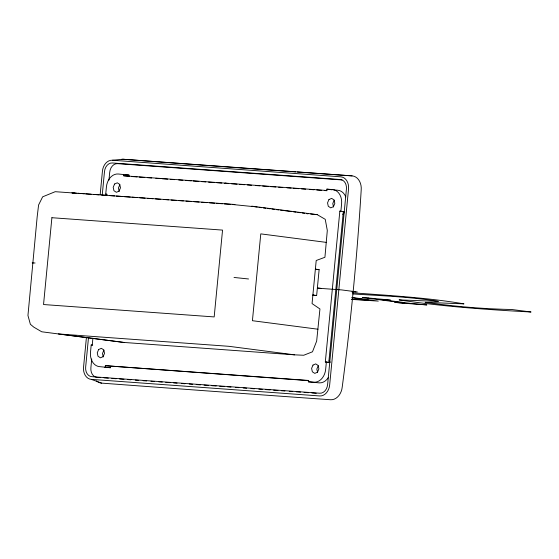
<?xml version="1.0" encoding="UTF-8"?>
<svg xmlns="http://www.w3.org/2000/svg" width="559" height="559" viewBox="0 0 559 559"><rect width="100%" height="100%" fill="white"/><g stroke="black" fill="none" stroke-linecap="round" stroke-linejoin="round"><path stroke-width="0.84" d="M234.92 204.489L55.208 191.695L42.645 196.824L38.592 204.985L37.174 216.794L27.95 315.493L30.375 324.29L33.833 327.169L41.715 331.78L123.93 342.45L294.572 354.839L303.719 355.251L312.488 351.793L316.66 341.102L319.944 308.966L312.062 303.586L316.205 260.508L324.926 257.28L327.308 230.483L325.24 219.331L317.26 214.663L251.683 206.145M86.393 337.713L83.55 367.214A11.571 8.846 -82.6 0 0 91.278 379.365L101.612 383.118A3261.465 91.068 5.5 0 0 330.53 399.741A13.633 10.425 -82.6 0 0 342.241 386.926A1822.892 1173.711 -85.8 0 0 361.184 190.207A13.633 10.425 -82.6 0 0 352.086 175.882L123.169 159.259A13.633 10.425 -82.6 0 0 121.624 159.301M100.18 194.539L102.437 171.11A11.571 8.846 -82.6 0 1 112.373 160.237L123.169 159.259A3261.465 91.068 5.5 0 0 295.669 171.886M88.427 338.349L85.667 367.004A9.112 6.967 -82.6 0 0 91.809 376.675L319.699 393.222A9.112 6.967 -82.6 0 0 327.609 384.571L346.419 189.187A9.112 6.967 -82.6 0 0 340.277 179.523L112.387 162.969A9.112 6.967 -82.6 0 0 104.484 171.62L102.227 195.07M92.913 338.132L92.242 345.064L91.201 344.994L90.495 352.317A13.633 10.425 -82.6 0 0 99.593 366.641L110.444 367.724L110.57 366.369M107.223 194.322L105.728 194.127L106.434 186.804A13.633 10.425 -82.6 0 1 118.145 173.989L128.989 175.079L128.863 176.434M91.732 359.004L90.893 367.682A9.112 6.967 -82.6 0 0 97.035 377.353L100.515 377.604M108.956 180.117L109.711 172.298A9.112 6.967 -82.6 0 1 117.614 163.654L342.024 179.949M105.211 367.046L105.344 365.691L308.456 380.441L308.323 381.797L319.168 382.88A13.633 10.425 -82.6 0 0 328.419 377.458M129.492 176.378L123.63 175.757L123.763 174.394M312.509 295.257L316.646 295.508L319.133 269.669L315.381 269.124M343.331 211.582L328.804 362.442L325.317 361.994L339.844 211.127L340.885 211.204L341.591 203.874A13.633 10.425 -82.6 0 0 332.493 189.55L326.875 189.145L326.742 190.5L123.63 175.757M325.317 361.994L326.358 362.064L325.652 369.394A13.633 10.425 -82.6 0 1 313.941 382.202L308.323 381.797M119.815 184.694L118.424 187.971L119.172 191.409M103.876 350.207L102.486 353.491L103.233 356.921M334.163 200.255L332.773 203.532L333.513 206.97M318.225 365.775L316.834 369.052L317.582 372.49M342.73 214.37L344.491 212.448M319.133 269.669L315.87 269.473M315.66 269.361L316.38 269.396L315.891 269.312M313.173 295.208L313.885 295.243L313.403 295.152M352.198 292.769C389.483 295.557 427.167 297.619 463.977 303.872L425.092 302.314C453.761 306.395 482.773 308.945 511.73 309.497L531.05 312.006C486.959 309.665 442.763 306.528 399.091 299.89L438.354 301.392C410.089 296.759 381.308 295.774 352.792 293.943M35.077 263.003L32.191 262.884L32.925 263.072M112.373 160.237L340.815 176.826A11.571 8.846 -82.6 0 1 348.536 188.984L329.649 385.081A11.571 8.846 -82.6 0 1 319.713 395.954L91.278 379.365M125.782 174.841L128.989 175.079M333.709 189.941L337.72 190.235A13.633 10.425 -82.6 0 1 345.804 196.915M131.861 176.553L137.109 176.93M139.191 177.084L144.739 177.482M147.513 177.685L151.678 177.993M155.835 178.293L160 178.594M162.082 178.747L167.63 179.146M170.404 179.348L174.569 179.649M178.726 179.956L182.891 180.257M185.665 180.459L191.213 180.857M193.295 181.011L198.843 181.416M201.617 181.619L205.782 181.92M208.556 182.122L214.104 182.52M216.878 182.723L221.734 183.079M224.508 183.275L228.673 183.583L225.186 183.128M231.447 183.785L236.995 184.184M239.776 184.386L244.625 184.743M247.406 184.938L251.564 185.246M255.729 185.546L259.886 185.847M262.667 186.049L268.215 186.454M270.297 186.601L275.846 187.006M278.62 187.209L282.784 187.51M286.942 187.81L291.106 188.11M293.189 188.264L298.737 188.669M301.511 188.872L305.675 189.173M309.833 189.473L313.997 189.774M316.771 189.976L321.628 190.333M324.695 190.556L327.064 190.724M105.728 194.127L106.769 194.204M76.29 193.155L71.936 192.834L74.529 193.176M78.036 193.281L84.13 193.721M85.869 193.847L91.096 194.232M93.702 194.42L98.929 194.798M101.542 194.986L106.762 195.364M109.375 195.559L114.602 195.936M116.342 196.062L122.435 196.502M124.175 196.628L130.275 197.075M132.015 197.201L137.234 197.579M139.848 197.767L145.074 198.145M147.688 198.34L152.907 198.718M155.521 198.906L160.747 199.283M163.354 199.472L168.58 199.856M171.194 200.045L176.413 200.422M179.027 200.611L183.38 200.933M185.993 201.121L191.22 201.499M193.826 201.687L199.053 202.065M201.666 202.26L206.886 202.637M209.499 202.826L214.726 203.203M216.466 203.329L222.559 203.776M224.299 203.902L230.392 204.342M232.139 204.468L252.941 206.571M306.416 213.615L308.163 213.741L306.437 213.517M317.603 288.171L341.514 289.904L355.79 291.763M352.1 291.581L357.32 291.959M308.778 380.665L105.344 365.691M104.826 367.319L110.444 367.724M103.995 377.856L108.348 378.17M111.828 378.429L116.174 378.743M119.654 378.995L124 379.309M127.48 379.561L130.96 379.813M135.313 380.134L138.793 380.386M143.139 380.7L146.619 380.952M150.965 381.266L154.445 381.517M158.798 381.839L162.278 382.09M165.75 382.342L170.104 382.656M173.583 382.908L177.063 383.16M181.409 383.481L184.889 383.733M189.235 384.047L192.715 384.299M196.195 384.55L200.548 384.871M204.028 385.123L208.374 385.437M211.854 385.689L216.2 386.003M219.68 386.255L224.033 386.576M227.513 386.828L230.986 387.08M235.339 387.394L238.819 387.646M243.165 387.96L246.645 388.219M250.998 388.533L254.471 388.784M258.824 389.099L262.304 389.35M265.784 389.602L270.13 389.923M273.61 390.175L277.956 390.489M281.436 390.741L284.915 390.993M289.269 391.314L292.748 391.566M296.228 391.817L300.574 392.132M304.054 392.383L308.4 392.697M311.88 392.956L316.233 393.27M234.025 277.453L248.545 278.976M351.695 299.17L368.458 300.141L351.953 297.758M351.667 299.414L378.289 301.098L351.96 297.437M310.643 213.992L317.26 214.663M326.875 189.145L332.102 189.822M339.844 211.127L344.623 211.686M254.666 206.795L257.252 207.13M258.978 207.354L261.57 207.696M263.289 207.92L265.881 208.255M267.607 208.479L270.193 208.814M271.919 209.038L274.511 209.373M276.237 209.597L278.822 209.932M280.548 210.156L283.14 210.491M284.866 210.722L291.763 211.616M293.489 211.84L296.081 212.175M297.807 212.399L300.393 212.734M302.119 212.958L304.711 213.293M326.358 242.389L260.78 233.872L252.423 320.705L317.994 329.216M317.477 287.927L321.502 288.451M312.893 294.97L316.646 295.508M294.572 354.839L229.001 346.321L58.353 333.933L123.93 342.45M326.358 362.064L330.096 362.553M91.201 344.994L92.696 345.183M329.181 360.52L330.089 361.952M101.612 383.118A13.633 10.425 -82.6 0 1 96.588 380.924M352.086 175.882A3261.465 91.068 5.5 0 1 297.374 172.004M51.896 217.71L43.539 304.536L214.181 316.925L222.545 230.098L51.896 217.71M114.588 184.009L113.197 187.293L113.938 190.724L116.384 192.303L119.088 191.101L120.478 187.817L119.738 184.386L117.299 182.807L114.588 184.009M98.65 349.529L97.259 352.806L98 356.244L100.445 357.823L103.149 356.621L104.54 353.337L103.799 349.899L101.361 348.327L98.65 349.529M328.937 199.577L327.546 202.854L328.287 206.292L330.732 207.871L333.437 206.662L334.827 203.385L334.086 199.947L331.641 198.375L328.937 199.577M312.998 365.09L311.608 368.374L312.348 371.805L314.794 373.384L317.498 372.182L318.889 368.905L318.148 365.467L315.709 363.888L312.998 365.09M368.199 297.968L362.358 297.542L404.681 303.034L394.738 302.314L399.531 302.936L426.873 304.921L411.913 303.565L380.441 299.477L390.608 300.211L386.318 299.659L368.199 297.968"/></g></svg>
